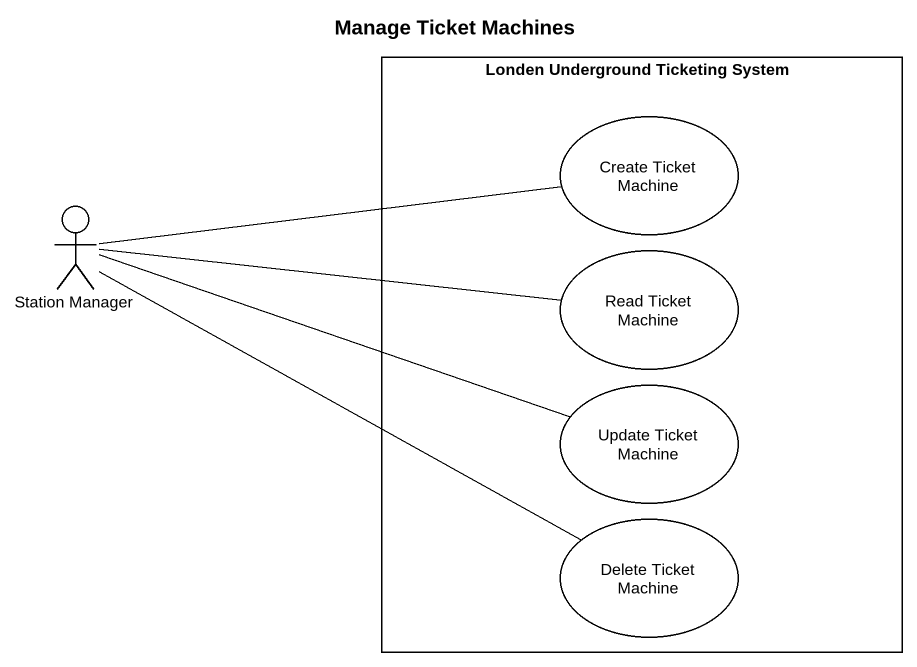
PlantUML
@startuml
title Manage Ticket Machines
rectangle "Londen Underground Ticketing System" as Londen_Underground {
  usecase "Create Ticket Machine" as Create_Ticket_Machine
  usecase "Read Ticket Machine" as Read_Ticket_Machine
  usecase "Update Ticket Machine" as Update_Ticket_Machine
  usecase "Delete Ticket Machine" as Delete_Ticket_Machine
}
actor "Station Manager" as Station_Manager
Station_Manager -right- Create_Ticket_Machine
Station_Manager -right- Read_Ticket_Machine
Station_Manager -right- Update_Ticket_Machine
Station_Manager -right- Delete_Ticket_Machine
@enduml
